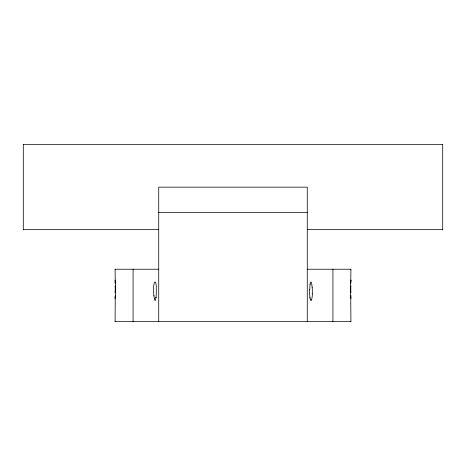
<?xml version="1.0" encoding="UTF-8"?>
<svg xmlns="http://www.w3.org/2000/svg" width="466" height="466" viewBox="0 0 466 466"><rect width="100%" height="100%" fill="white"/><g stroke="black" fill="none" stroke-linecap="round" stroke-linejoin="round"><path stroke-width="0.7" d="M350.583 289.363L350.583 288.926A8.959 0.699 -90 0 0 350.613 290.242M350.91 321.657L350.735 295.252M115.265 283.479L115.09 269.231M153.722 288.903L153.71 289.2A9.221 1.573 90 0 0 153.827 295.293L153.891 295.799M115.253 295.252L115.09 321.657M350.747 283.479L350.91 269.231M312.255 293.79L312.214 294.506M115.195 296.498L115.05 298.572M350.805 282.233L350.956 280.124M350.927 280.509L350.95 280.212M156.023 297.384L155.988 297.646M311.241 300.034L311.16 300.174A9.268 1.311 -88.4 0 1 310.274 299.271A9.25 1.276 -88.9 0 1 310.205 298.962M23.3 144.658L442.7 144.658M158.731 212.438L307.269 212.438M23.3 229.656L158.731 229.656M307.269 229.656L442.7 229.656M115.061 269.231L158.731 269.231M307.269 269.231L350.939 269.231M115.061 321.657L350.939 321.657M115.044 280.124L115.236 283.142M350.95 298.572L350.764 295.584M312.173 287.207L312.197 287.493A9.221 1.573 -90 0 1 312.267 293.807M156.226 287.656L156.232 287.749A9.244 1.095 -89.9 0 1 156.023 297.302M115.417 288.926L115.417 289.363M442.7 144.344L442.7 229.971M332.922 269.231L332.922 321.657M307.269 321.657L307.269 187.157L158.731 187.157L158.731 321.657M133.078 269.231L133.078 321.657M23.3 144.344L23.3 229.971M115.504 289.462A9.215 0.74 -90 0 1 115.393 294.197M350.898 292.893A9.285 0.344 88.8 0 1 350.799 289.409M312.36 294.908A9.268 1.526 -89.9 0 1 311.247 300.215M310.193 299.09A9.25 1.258 -89.1 0 1 309.907 297.122M309.878 297.349A9.244 1.182 -89.6 0 1 309.645 289.363M309.785 289.38A9.244 1.072 90 0 1 310.059 284.732M310.036 284.522A9.25 1.223 89.4 0 1 310.117 283.951M310.135 284.085A9.268 1.252 89.2 0 1 312.133 287.341M115.393 294.594A9.413 0.513 -89.5 0 1 115.283 296.51M115.253 296.446A9 0.297 -88.6 0 1 115.195 297.291M115.189 289.619A9.308 0.326 -88.8 0 1 115.096 292.881M115.387 288.489A8.959 0.699 -90 0 1 115.393 289.8M115.37 284.557A9.238 0.699 90 0 1 115.469 288.372M115.271 282.18A9.413 0.495 89.5 0 1 115.376 284.097M115.114 285.763A9.303 0.344 88.8 0 1 115.207 289.106M350.508 288.873A9.238 0.722 -90 0 1 350.613 284.569M350.607 284.132A9.413 0.513 -89.5 0 1 350.717 282.221M350.747 282.28A9 0.297 -88.6 0 1 350.805 281.441M350.811 289.112A9.308 0.326 -88.8 0 1 350.904 285.85M350.63 294.174A9.238 0.699 90 0 1 350.531 290.353M350.729 296.551A9.413 0.495 89.5 0 1 350.624 294.634M153.518 288.541A9.262 1.555 -90 0 1 154.887 281.918A9.262 1.555 -90 0 1 156.407 287.132M155.912 297.226A9.262 1.229 89.4 0 1 155.126 300.354M155.032 300.331A9.279 1.311 88.3 0 1 154.287 298.287M154.269 298.106A9.262 1.381 89.2 0 1 153.937 295.63"/></g></svg>
